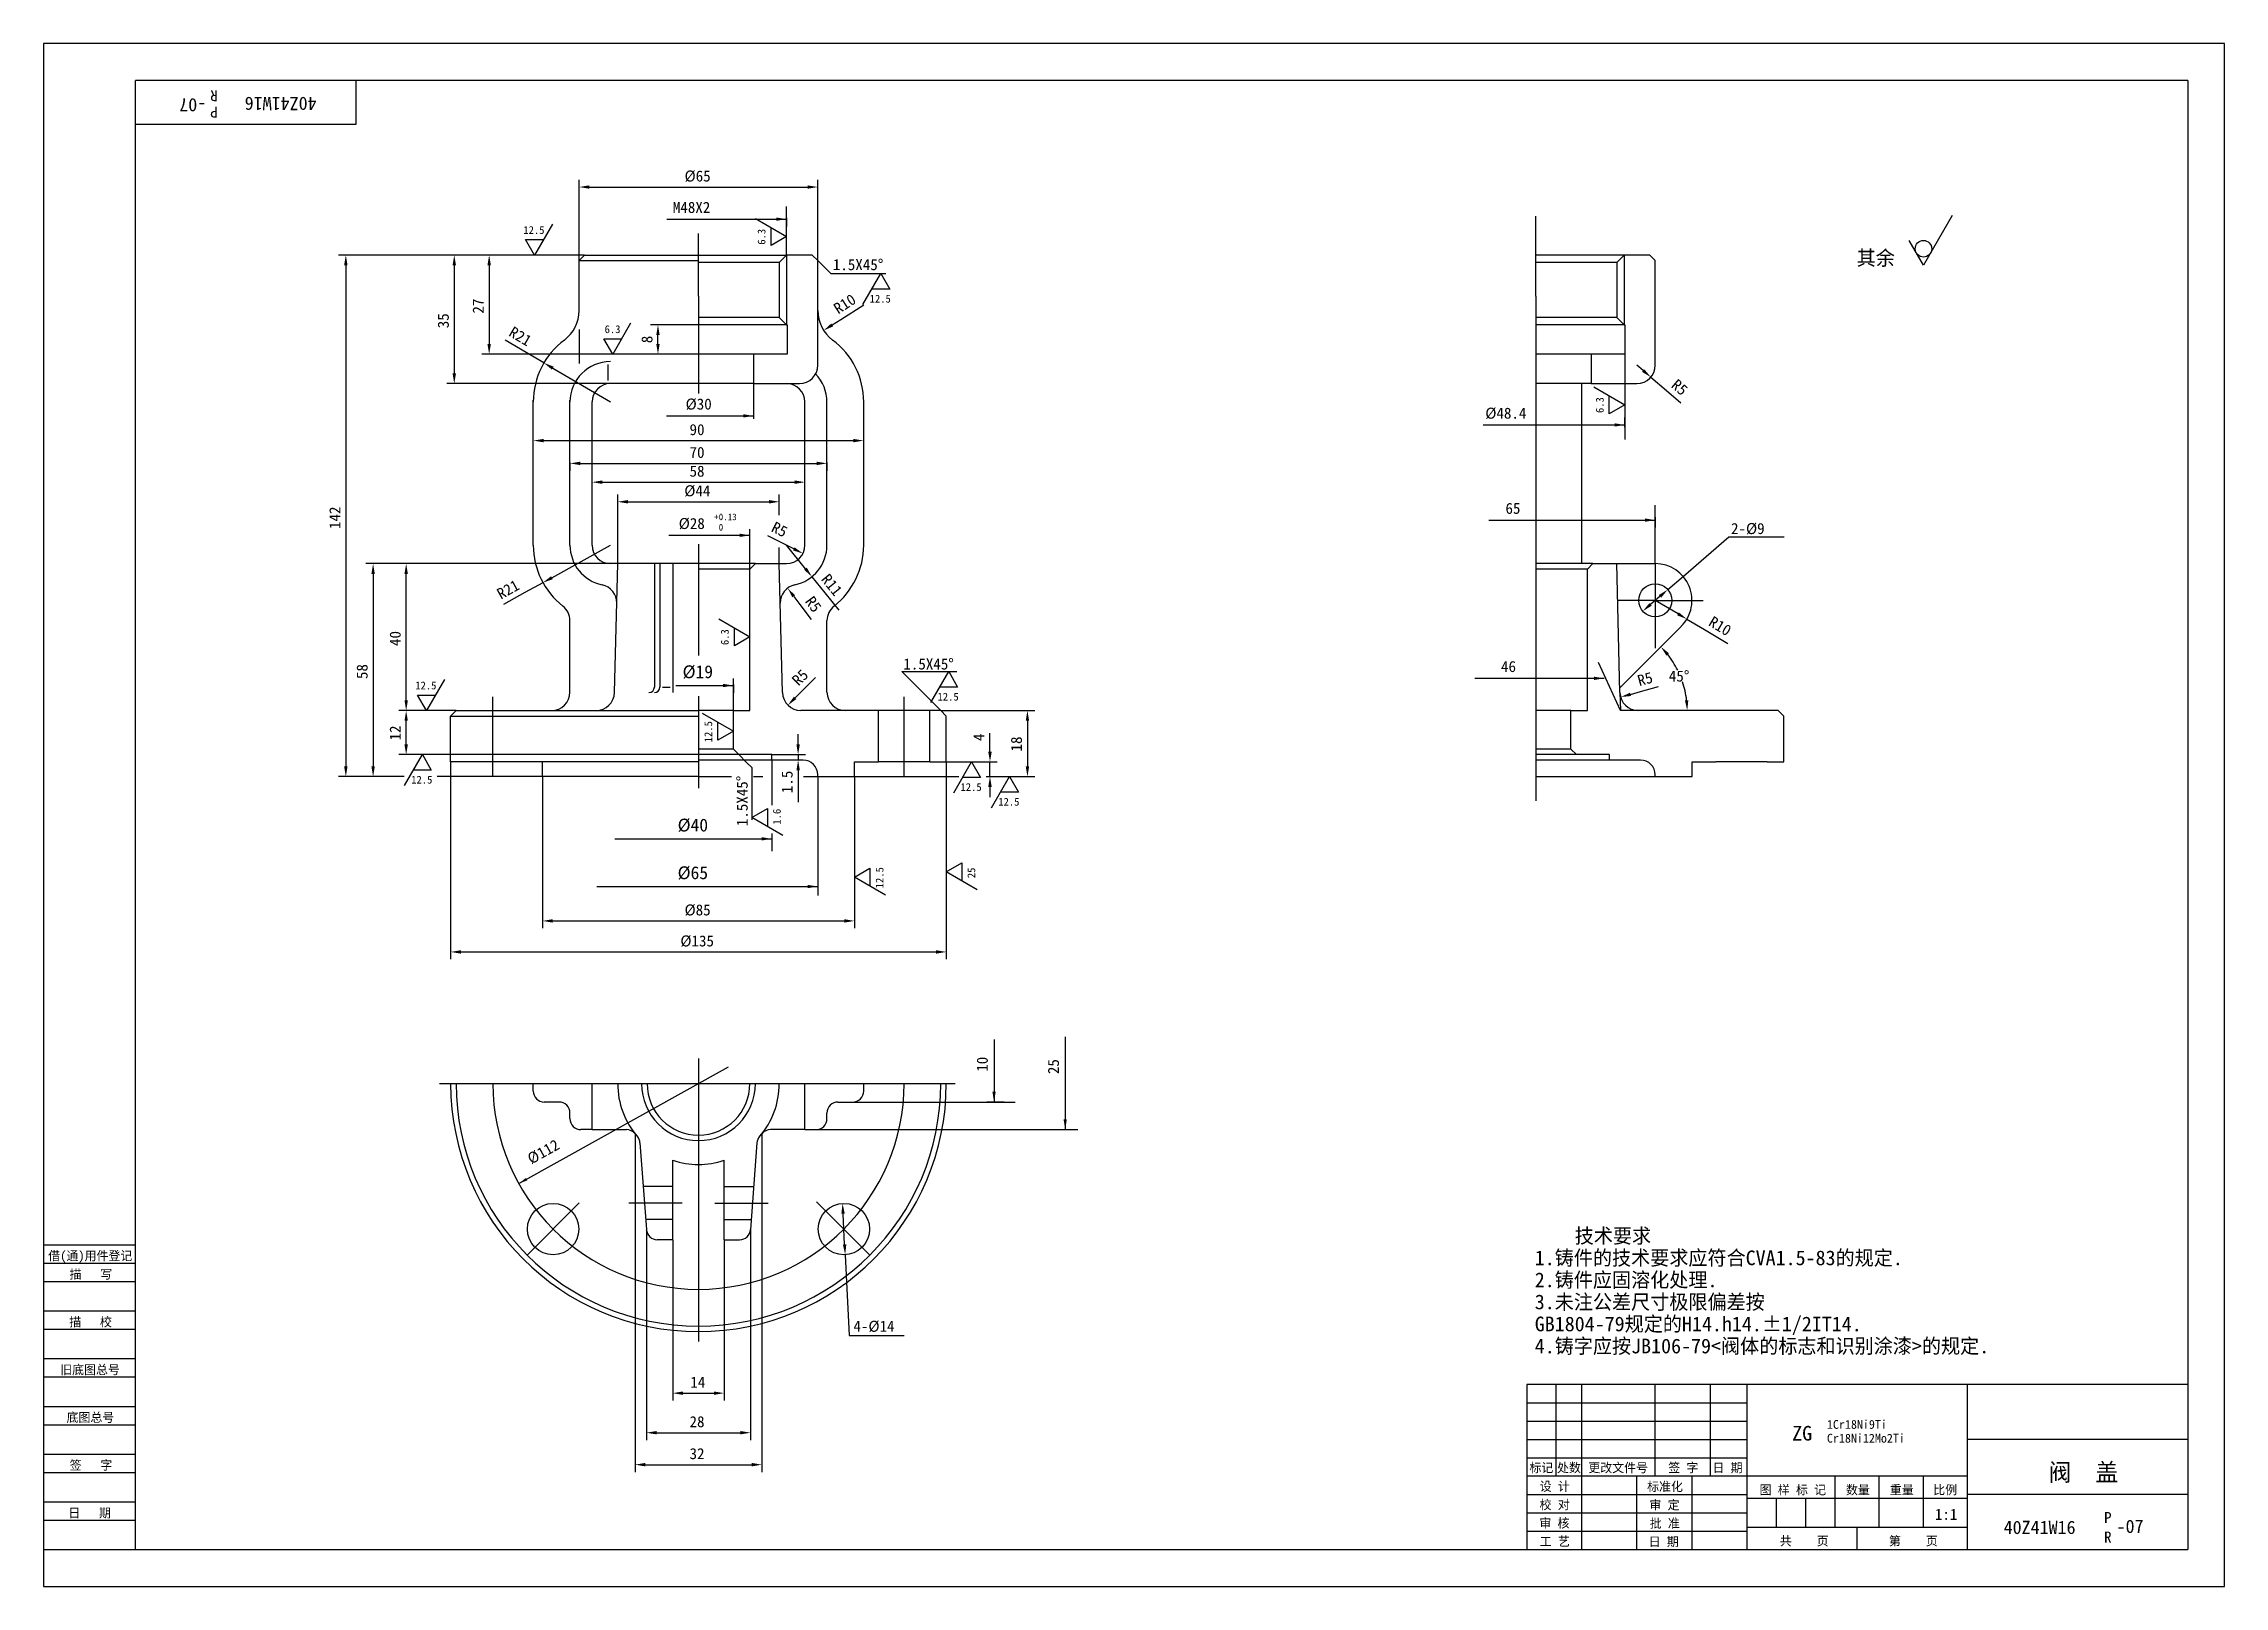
# Model space of a CAD drawing. Header units: metres. Extents: x 0 to 594, y 0 to 420.
import ezdxf

# ---------------------------------------------------------------- set-up
doc = ezdxf.new("R2010")
doc.units = ezdxf.units.M
for name, color, linetype in [('B', 3, 'Continuous'), ('C', 6, 'Continuous'), ('D', 1, 'Continuous'), ('FL', 5, 'Continuous'), ('T', 7, 'Continuous'), ('TL', 4, 'Continuous')]:
    doc.layers.add(name, color=color, linetype=linetype)

# ---------------------------------------------------------------- blocks, each defined once
blk = doc.blocks.new('TUKUN2')
at = {"layer": 'FL'}
for p, q in [((594, 420), (0, 420)), ((0, 420), (0, 0)), ((594, 0), (594, 420)), ((0, 83), (25, 83)), ((0, 75), (25, 75)), ((0, 70), (25, 70)), ((0, 62), (25, 62)), ((0, 57), (25, 57)), ((412, 30), (412, 55)), ((419, 10), (419, 55)), ((439, 30), (439, 55)), ((454, 30), (454, 55)), ((0, 49), (25, 49)), ((404, 50), (464, 50)), ((0, 44), (25, 44)), ((404, 45), (464, 45)), ((0, 36), (25, 36)), ((404, 40), (464, 40)), ((0, 31), (25, 31)), ((404, 35), (464, 35)), ((449, 10), (449, 30)), ((404, 25), (464, 25)), ((0, 23), (25, 23)), ((0, 18), (25, 18)), ((404, 20), (464, 20)), ((404, 15), (464, 15)), ((0, 0), (594, 0))]:
    blk.add_line(p, q, dxfattribs=at)
at = {"layer": 'TL'}
for p, q in [((584, 410), (25, 410)), ((25, 10), (25, 410)), ((85, 410), (85, 398)), ((584, 410), (584, 10)), ((85, 398), (25, 398)), ((0, 93), (25, 93)), ((0, 88), (25, 88)), ((584, 55), (404, 55)), ((404, 55), (404, 10)), ((464, 10), (464, 55)), ((524, 10), (524, 55)), ((584, 40), (524, 40)), ((524, 30), (404, 30)), ((434, 10), (434, 30)), ((488, 16), (488, 30)), ((500, 16), (500, 30)), ((512, 16), (512, 30)), ((464, 24), (524, 24)), ((472, 16), (472, 24)), ((480, 16), (480, 24)), ((584, 25), (524, 25)), ((524, 16), (464, 16)), ((494, 10), (494, 16)), ((0, 10), (584, 10))]:
    blk.add_line(p, q, dxfattribs=at)
at = {"layer": 'T'}
for s, p in [('借(通)用件登记', (1.26, 88.76)), ('描   写', (7.09, 83.76)), ('描   校', (6.98, 70.76)), ('旧底图总号', (4.52, 57.76)), ('底图总号', (6.25, 44.76)), ('签   字', (7.1, 31.76)), ('标记', (404.71, 31.07)), ('处数', (412.22, 31.07)), ('更改文件号', (420.75, 31.07)), ('签 字', (442.53, 31.07)), ('日 期', (454.57, 31.07)), ('校 对', (407.48, 20.99)), ('设 计', (407.5, 25.99)), ('标准化', (436.77, 25.93)), ('审 定', (437.39, 20.93)), ('图 样 标 记', (467.4, 25.04)), ('数量', (490.92, 25.04)), ('重量', (502.88, 25.04)), ('比例', (514.7, 25.04)), ('日   期', (6.72, 18.76)), ('审 核', (407.41, 15.99)), ('批 准', (437.46, 15.93)), ('工 艺', (407.52, 10.99)), ('日 期', (437.18, 10.93)), ('共    页', (472.91, 11.13)), ('第    页', (502.62, 11.13))]:
    blk.add_text(s, height=2.5, dxfattribs=at).set_placement(p)

msp = doc.modelspace()

# ---------------------------------------------------------------- linework, layer by layer
at = {"layer": 'B'}
for p, q in [((171.37, 108.86), (163.31, 108.86)), ((185.37, 108.86), (193.43, 108.86)), ((171.37, 99.86), (163.97, 99.86)), ((185.37, 99.86), (192.77, 99.86))]:
    msp.add_line(p, q, dxfattribs=at)
at = {"layer": 'C'}
for p, q in [((178.37, 351.27), (178.37, 368.33)), ((406.49, 351.27), (406.49, 373.01)), ((178.37, 351.27), (178.37, 324.75)), ((406.49, 351.27), (406.49, 213.83)), ((178.37, 283.75), (178.37, 253.38)), ((438.99, 278.44), (438.99, 268.44)), ((438.99, 268.44), (428.99, 268.44)), ((438.99, 268.44), (438.99, 255.44)), ((438.99, 268.44), (451.99, 268.44)), ((122.37, 220.44), (122.37, 242.17)), ((178.37, 242.38), (178.37, 217.29)), ((234.37, 220.44), (234.37, 242.17)), ((178.37, 210.36), (178.37, 210.31)), ((178.37, 143.71), (178.37, 82.99)), ((107.79, 136.86), (133.37, 136.86)), ((133.37, 136.86), (149.37, 136.86)), ((149.37, 136.86), (207.37, 136.86)), ((207.37, 136.86), (223.37, 136.86)), ((223.37, 136.86), (248.29, 136.86)), ((145.88, 104.38), (131.7, 90.19)), ((173.9, 104.36), (159.37, 104.36)), ((182.84, 104.36), (197.37, 104.36)), ((210.55, 104.68), (225.04, 90.19)), ((178.37, 82.99), (178.37, 66.62))]:
    msp.add_line(p, q, dxfattribs=at)
msp.add_arc((178.37, 136.86), 56, 180, 0, dxfattribs=at)
at = {"layer": 'D'}
for p, q in [((145.87, 360.94), (145.87, 382.96)), ((148.67, 380.96), (208.07, 380.96)), ((210.87, 360.94), (210.87, 382.96)), ((202.37, 362.44), (202.37, 375.7)), ((138.58, 370.89), (133.7, 362.44)), ((169.72, 372.21), (202.37, 372.21)), ((193.92, 372.36), (202.37, 367.48)), ((198.14, 365.04), (198.14, 369.92)), ((202.37, 372.6), (202.37, 370.21)), ((519.83, 373.18), (512.03, 359.66)), ((109.86, 362.44), (80.32, 362.44)), ((119.36, 362.44), (109.86, 362.44)), ((147.37, 362.44), (119.36, 362.44)), ((133.7, 362.44), (131.26, 366.66)), ((131.26, 366.66), (136.14, 366.66)), ((202.37, 367.48), (198.14, 365.04)), ((512.03, 359.66), (508.13, 366.42)), ((82.32, 359.64), (82.32, 223.24)), ((111.86, 359.64), (111.86, 330.24)), ((121.36, 359.64), (121.36, 338.24)), ((210.87, 360.94), (214.41, 357.4)), ((214.41, 357.4), (229.41, 357.4)), ((223.15, 348.95), (228.03, 357.4)), ((228.03, 357.4), (230.47, 353.17)), ((230.47, 353.17), (225.59, 353.17)), ((214.81, 343.42), (217.17, 344.94)), ((217.17, 344.94), (223.38, 348.92)), ((131.44, 335.92), (125.7, 339.3)), ((155.02, 335.44), (152.58, 339.66)), ((152.58, 339.66), (157.46, 339.66)), ((159.9, 343.89), (155.02, 335.44)), ((178.37, 343.44), (165.34, 343.44)), ((167.34, 338.24), (167.34, 340.64)), ((178.37, 335.44), (119.36, 335.44)), ((136.27, 333.08), (131.44, 335.92)), ((430.69, 335.44), (430.69, 312.25)), ((154.37, 327.44), (109.86, 327.44)), ((138.68, 331.66), (154.37, 322.44)), ((193.37, 327.44), (193.37, 317.85)), ((435.67, 331.01), (433.99, 332.44)), ((437.8, 329.19), (442.06, 325.55)), ((422.24, 326.53), (430.69, 321.66)), ((426.47, 319.22), (426.47, 324.09)), ((430.69, 321.66), (426.47, 319.22)), ((442.06, 325.55), (445.93, 322.25)), ((169.63, 318.66), (193.37, 318.66)), ((392.08, 316.19), (430.69, 316.19)), ((430.69, 315.63), (430.69, 318.19)), ((133.37, 311.92), (133.37, 313.92)), ((136.17, 311.92), (220.57, 311.92)), ((223.37, 311.92), (223.37, 313.92)), ((143.37, 306), (143.37, 303.72)), ((146.17, 305.72), (210.57, 305.72)), ((213.37, 306), (213.37, 303.72)), ((149.37, 300.61), (149.37, 302.61)), ((152.17, 300.61), (204.57, 300.61)), ((156.37, 278.44), (156.37, 297.27)), ((200.37, 291.61), (200.37, 297.27)), ((207.37, 300.61), (207.37, 302.61)), ((159.17, 295.27), (197.57, 295.27)), ((438.99, 278.44), (438.99, 294.33)), ((170.3, 286.14), (192.37, 286.14)), ((192.37, 276.94), (192.37, 287.79)), ((201.83, 283.7), (197.29, 285.99)), ((393.65, 290.28), (438.99, 290.28)), ((438.99, 291.04), (438.99, 288.28)), ((446.64, 275.03), (459.05, 285.72)), ((459.05, 285.72), (474.05, 285.72)), ((138.45, 274.61), (154.37, 283.44)), ((200.37, 278.44), (200.37, 282.86)), ((204.34, 282.45), (201.83, 283.7)), ((207.52, 277.05), (202.37, 283.44)), ((96.75, 278.44), (87.75, 278.44)), ((89.75, 275.64), (89.75, 223.24)), ((154.37, 278.44), (96.75, 278.44)), ((98.75, 241.24), (98.75, 275.64)), ((136, 273.25), (131.11, 270.54)), ((209.27, 274.87), (212.79, 270.51)), ((442.4, 271.37), (446.64, 275.03)), ((131.11, 270.54), (125.28, 267.31)), ((204.32, 269.53), (206, 267.29)), ((212.79, 270.51), (216.61, 265.77)), ((440.28, 269.55), (437.71, 267.33)), ((445.19, 264.76), (438.99, 268.44)), ((183.92, 263.37), (192.37, 258.49)), ((206, 267.29), (209.04, 263.22)), ((447.59, 263.33), (452.41, 260.47)), ((188.14, 256.05), (188.14, 260.93)), ((192.37, 258.49), (188.14, 256.05)), ((452.41, 260.47), (458.75, 256.71)), ((429.49, 238.44), (423.54, 251.52)), ((109.15, 246.89), (104.27, 238.44)), ((172.2, 245.25), (187.87, 245.25)), ((187.87, 238.44), (187.87, 247.17)), ((187.87, 245.49), (187.87, 243.25)), ((204.69, 241.88), (206.67, 243.86)), ((206.67, 243.86), (210.26, 247.47)), ((244.37, 238.44), (233.76, 249.04)), ((233.76, 249.04), (248.76, 249.04)), ((241.64, 240.59), (246.52, 249.04)), ((248.96, 244.82), (244.08, 244.82)), ((246.52, 249.04), (248.96, 244.82)), ((389.8, 247.21), (425.09, 247.21)), ((432.25, 242.85), (434.95, 243.59)), ((434.95, 243.59), (439.86, 244.94)), ((112.37, 238.44), (96.75, 238.44)), ((112.37, 238.44), (96.75, 238.44)), ((104.27, 238.44), (101.83, 242.66)), ((101.83, 242.66), (106.71, 242.66)), ((179.42, 237.7), (187.87, 232.82)), ((244.37, 238.44), (269.97, 238.44)), ((429.37, 243.31), (429.49, 238.44)), ((434.37, 238.44), (429.49, 238.44)), ((98.75, 229.24), (98.75, 235.64)), ((183.64, 230.38), (183.64, 235.26)), ((187.87, 232.82), (183.64, 230.38)), ((205.51, 229.24), (205.51, 232.04)), ((257.77, 230.04), (257.77, 232.27)), ((267.97, 235.64), (267.97, 223.24)), ((178.37, 226.44), (96.75, 226.44)), ((98.28, 217.99), (103.16, 226.44)), ((103.16, 226.44), (105.6, 222.21)), ((189.37, 226.44), (191.49, 224.31)), ((198.37, 226.44), (207.51, 226.44)), ((205.51, 226.44), (205.51, 224.94)), ((257.77, 227.24), (257.77, 230.04)), ((87.75, 220.44), (80.32, 220.44)), ((98.21, 220.44), (87.75, 220.44)), ((105.6, 222.21), (100.72, 222.21)), ((135.87, 220.44), (107.17, 220.44)), ((110.87, 224.44), (110.87, 170.72)), ((135.87, 220.44), (135.87, 179.16)), ((191.49, 224.31), (192.91, 222.9)), ((192.91, 222.9), (192.91, 208.69)), ((198.37, 224.94), (198.37, 212.64)), ((205.51, 222.14), (205.51, 219.34)), ((210.87, 220.44), (210.87, 188.12)), ((220.87, 220.44), (220.87, 179.16)), ((220.87, 220.44), (249.33, 220.44)), ((245.87, 224.44), (245.87, 170.72)), ((245.87, 224.44), (259.77, 224.44)), ((247.9, 215.99), (252.78, 224.44)), ((255.22, 220.21), (250.34, 220.21)), ((252.78, 224.44), (255.22, 220.21)), ((256.77, 220.44), (259.77, 220.44)), ((257.77, 220.44), (257.77, 224.44)), ((258.19, 211.99), (263.07, 220.44)), ((259.77, 220.44), (269.97, 220.44)), ((263.07, 220.44), (265.51, 216.21)), ((205.51, 219.34), (205.51, 213.53)), ((257.77, 217.64), (257.77, 214.84)), ((265.51, 216.21), (260.63, 216.21)), ((192.91, 209.33), (197.13, 211.77)), ((201.36, 204.46), (192.91, 209.33)), ((197.13, 211.77), (197.13, 206.89)), ((155.61, 203.51), (198.37, 203.51)), ((198.37, 204.93), (198.37, 200.19)), ((198.37, 204.71), (198.37, 201.51)), ((245.87, 194.52), (250.09, 196.96)), ((250.09, 196.96), (250.09, 192.08)), ((150.7, 190.53), (210.87, 190.53)), ((220.87, 193.07), (225.09, 195.51)), ((229.32, 188.19), (220.87, 193.07)), ((225.09, 195.51), (225.09, 190.63)), ((254.32, 189.64), (245.87, 194.52)), ((138.67, 181.16), (218.07, 181.16)), ((113.67, 172.72), (243.07, 172.72)), ((258.88, 148.91), (258.88, 131.86)), ((278.26, 149.59), (278.26, 124.36)), ((129.42, 109.67), (186.53, 141.4)), ((220.37, 131.86), (264.66, 131.86)), ((261.61, 131.86), (256.88, 131.86)), ((161.11, 123.22), (161.11, 118.34)), ((195.63, 123.22), (195.63, 116.91)), ((210.37, 124.36), (281.66, 124.36)), ((277.24, 124.36), (280.26, 124.36)), ((161.11, 118.34), (161.11, 31.13)), ((195.63, 116.91), (195.63, 31.13)), ((218.18, 93.07), (217.75, 101.46)), ((164.17, 97.15), (164.17, 39.83)), ((192.57, 97.15), (192.57, 39.83)), ((171.37, 94.36), (171.37, 50.6)), ((185.37, 94.36), (185.37, 50.6)), ((218.32, 90.27), (218.61, 84.68)), ((218.61, 84.68), (219.44, 68.33)), ((219.44, 68.33), (234.44, 68.33)), ((174.17, 52.6), (182.57, 52.6)), ((166.97, 41.83), (189.77, 41.83)), ((163.91, 33.13), (192.83, 33.13))]:
    msp.add_line(p, q, dxfattribs=at)
msp.add_circle((512.03, 364.16), 2.25, dxfattribs=at)
for start, end in [(26.58, 38.46), (6.54, 18.54)]:
    msp.add_arc((423.14, 238.44), 24.55, start, end, dxfattribs=at)
for points in [[(148.67, 381.42), (148.67, 380.49), (145.87, 380.96)], [(208.07, 381.42), (208.07, 380.49), (210.87, 380.96)], [(199.57, 372.66), (202.37, 372.21), (199.57, 371.76)], [(81.85, 359.64), (82.78, 359.64), (82.32, 362.44)], [(111.39, 359.64), (112.32, 359.64), (111.86, 362.44)], [(120.89, 359.64), (121.83, 359.64), (121.36, 362.44)], [(166.87, 340.64), (167.81, 340.64), (167.34, 343.44)], [(215.06, 343.03), (214.56, 343.82), (212.45, 341.91)], [(120.89, 338.24), (121.83, 338.24), (121.36, 335.44)], [(138.44, 331.26), (138.92, 332.06), (136.27, 333.08)], [(166.87, 338.24), (167.81, 338.24), (167.34, 335.44)], [(111.39, 330.24), (112.32, 330.24), (111.86, 327.44)], [(435.36, 330.65), (435.97, 331.36), (437.8, 329.19)], [(190.57, 319.11), (193.37, 318.66), (190.57, 318.21)], [(427.89, 316.64), (430.69, 316.19), (427.89, 315.74)], [(136.17, 312.39), (136.17, 311.46), (133.37, 311.92)], [(220.57, 312.39), (220.57, 311.46), (223.37, 311.92)], [(146.17, 306.19), (146.17, 305.26), (143.37, 305.72)], [(210.57, 306.19), (210.57, 305.26), (213.37, 305.72)], [(152.17, 301.08), (152.17, 300.15), (149.37, 300.61)], [(204.57, 301.08), (204.57, 300.15), (207.37, 300.61)], [(159.17, 295.74), (159.17, 294.81), (156.37, 295.27)], [(197.57, 295.74), (197.57, 294.81), (200.37, 295.27)], [(189.57, 286.59), (192.37, 286.14), (189.57, 285.69)], [(436.19, 290.73), (438.99, 290.28), (436.19, 289.83)], [(204.13, 282.03), (204.54, 282.86), (206.84, 281.19)], [(89.28, 275.64), (90.22, 275.64), (89.75, 278.44)], [(98.29, 275.64), (99.22, 275.64), (98.75, 278.44)], [(138.68, 274.2), (138.23, 275.02), (136, 273.25)], [(207.15, 276.76), (207.88, 277.34), (209.27, 274.87)], [(203.95, 269.26), (204.69, 269.81), (202.64, 271.78)], [(438.01, 266.97), (437.4, 267.68), (435.59, 265.5)], [(440.59, 269.19), (439.98, 269.9), (442.4, 271.37)], [(444.95, 264.36), (445.42, 265.16), (447.59, 263.33)], [(442.01, 253.4), (442.71, 254.02), (440.5, 255.8)], [(185.07, 245.7), (187.87, 245.25), (185.07, 244.8)], [(422.29, 247.66), (425.09, 247.21), (422.29, 246.76)], [(98.29, 241.24), (99.22, 241.24), (98.75, 238.44)], [(98.29, 235.64), (99.22, 235.64), (98.75, 238.44)], [(205.03, 241.55), (204.36, 242.21), (202.72, 239.89)], [(267.51, 235.64), (268.44, 235.64), (267.97, 238.44)], [(432.37, 242.4), (432.13, 243.3), (429.55, 242.11)], [(447.99, 241.26), (447.06, 241.2), (447.69, 238.44)], [(98.29, 229.24), (99.22, 229.24), (98.75, 226.44)], [(205.05, 229.24), (205.98, 229.24), (205.51, 226.44)], [(257.3, 227.24), (258.24, 227.24), (257.77, 224.44)], [(81.85, 223.24), (82.78, 223.24), (82.32, 220.44)], [(89.28, 223.24), (90.22, 223.24), (89.75, 220.44)], [(205.05, 222.14), (205.98, 222.14), (205.51, 224.94)], [(257.3, 217.64), (258.24, 217.64), (257.77, 220.44)], [(267.51, 223.24), (268.44, 223.24), (267.97, 220.44)], [(195.57, 203.96), (198.37, 203.51), (195.57, 203.06)], [(208.07, 190.98), (210.87, 190.53), (208.07, 190.08)], [(138.67, 181.63), (138.67, 180.7), (135.87, 181.16)], [(218.07, 181.63), (218.07, 180.7), (220.87, 181.16)], [(113.67, 173.19), (113.67, 172.25), (110.87, 172.72)], [(243.07, 173.19), (243.07, 172.25), (245.87, 172.72)], [(259.33, 134.66), (258.88, 131.86), (258.43, 134.66)], [(278.71, 127.16), (278.26, 124.36), (277.81, 127.16)], [(131.39, 111.21), (129.42, 109.67), (131.77, 110.53)], [(217.29, 101.44), (218.22, 101.48), (217.61, 104.26)], [(217.72, 93.05), (218.65, 93.09), (218.32, 90.27)], [(174.17, 53.06), (174.17, 52.13), (171.37, 52.6)], [(182.57, 53.06), (182.57, 52.13), (185.37, 52.6)], [(166.97, 42.3), (166.97, 41.37), (164.17, 41.83)], [(189.77, 42.3), (189.77, 41.37), (192.57, 41.83)], [(163.91, 33.6), (163.91, 32.66), (161.11, 33.13)], [(192.83, 33.6), (192.83, 32.66), (195.63, 33.13)]]:
    msp.add_solid(points, dxfattribs=at)
at = {"layer": 'FL'}
for p, q in [((202.37, 362.44), (202.37, 343.44)), ((430.49, 362.44), (430.49, 343.44))]:
    msp.add_line(p, q, dxfattribs=at)
at = {"layer": 'TL'}
for p, q in [((145.87, 360.94), (147.37, 362.44)), ((147.37, 362.44), (202.37, 362.44)), ((200.37, 360.44), (202.37, 362.44)), ((209.37, 362.44), (202.37, 362.44)), ((210.87, 360.94), (209.37, 362.44)), ((430.49, 362.44), (406.49, 362.44)), ((428.49, 360.44), (430.49, 362.44)), ((437.49, 362.44), (430.49, 362.44)), ((438.99, 360.94), (437.49, 362.44)), ((145.87, 360.94), (178.37, 360.94)), ((145.87, 347.31), (145.87, 360.94)), ((200.37, 360.44), (178.37, 360.44)), ((200.37, 360.44), (200.37, 345.44)), ((210.87, 332.44), (210.87, 360.94)), ((428.49, 360.44), (406.49, 360.44)), ((428.49, 360.44), (428.49, 345.44)), ((438.99, 332.44), (438.99, 360.94)), ((200.37, 345.44), (178.37, 345.44)), ((202.37, 343.44), (200.37, 345.44)), ((428.49, 345.44), (406.49, 345.44)), ((430.49, 343.44), (428.49, 345.44)), ((145.83, 342.2), (145.83, 332.91)), ((202.37, 343.44), (178.37, 343.44)), ((202.37, 343.44), (202.57, 343.44)), ((202.57, 343.44), (202.57, 335.44)), ((430.49, 343.44), (406.49, 343.44)), ((430.49, 343.44), (430.69, 343.44)), ((430.69, 343.44), (430.69, 335.44)), ((153.73, 328.29), (153.73, 332.67)), ((193.37, 335.44), (178.37, 335.44)), ((193.37, 335.44), (193.37, 327.44)), ((202.57, 335.44), (193.37, 335.44)), ((421.49, 335.44), (406.49, 335.44)), ((430.69, 335.44), (421.49, 335.44)), ((421.49, 335.44), (421.49, 327.44)), ((193.37, 327.44), (154.37, 327.44)), ((193.37, 327.44), (205.87, 327.44)), ((421.49, 327.44), (406.49, 327.44)), ((418.99, 278.44), (418.99, 327.44)), ((421.49, 327.44), (433.99, 327.44)), ((133.37, 283.44), (133.37, 322.93)), ((143.37, 283.44), (143.37, 322.93)), ((149.37, 283.44), (149.37, 322.44)), ((207.37, 283.44), (207.37, 322.44)), ((213.37, 283.44), (213.37, 322.93)), ((223.37, 283.44), (223.37, 322.93)), ((156.37, 278.44), (154.37, 278.44)), ((155.49, 243.31), (156.37, 278.44)), ((193.87, 278.44), (156.37, 278.44)), ((166.37, 278.44), (166.37, 244.81)), ((167.87, 278.44), (167.87, 244.81)), ((171.37, 278.44), (171.37, 243.31)), ((192.37, 276.94), (178.37, 276.94)), ((192.37, 276.94), (193.87, 278.44)), ((192.37, 238.44), (192.37, 276.94)), ((193.87, 278.44), (200.37, 278.44)), ((200.37, 278.44), (202.37, 278.44)), ((201.25, 243.31), (200.37, 278.44)), ((421.99, 278.44), (406.49, 278.44)), ((420.49, 276.94), (406.49, 276.94)), ((420.49, 276.94), (421.99, 278.44)), ((420.49, 238.44), (420.49, 276.94)), ((421.99, 278.44), (428.49, 278.44)), ((428.49, 278.44), (438.99, 278.44)), ((429.37, 243.31), (428.49, 278.44)), ((143.37, 243.44), (143.37, 262.94)), ((213.37, 243.44), (213.37, 262.94)), ((446.06, 261.36), (429.34, 244.64)), ((170.65, 244.68), (168.58, 244.68)), ((112.37, 238.44), (110.87, 236.94)), ((112.37, 238.44), (178.37, 238.44)), ((187.87, 238.44), (178.37, 238.44)), ((187.87, 238.44), (192.37, 238.44)), ((187.87, 227.94), (187.87, 238.44)), ((227.37, 238.44), (206.25, 238.44)), ((241.37, 238.44), (227.37, 238.44)), ((227.37, 224.44), (227.37, 238.44)), ((241.37, 224.44), (241.37, 238.44)), ((244.37, 238.44), (241.37, 238.44)), ((244.37, 238.44), (245.87, 236.94)), ((415.99, 238.44), (406.49, 238.44)), ((415.99, 227.94), (415.99, 238.44)), ((415.99, 238.44), (420.49, 238.44)), ((455.49, 238.44), (434.37, 238.44)), ((469.49, 238.44), (455.49, 238.44)), ((472.49, 238.44), (469.49, 238.44)), ((472.49, 238.44), (473.99, 236.94)), ((110.87, 236.94), (178.37, 236.94)), ((110.87, 224.44), (110.87, 236.94)), ((245.87, 224.44), (245.87, 236.94)), ((473.99, 224.44), (473.99, 236.94)), ((187.87, 227.94), (178.37, 227.94)), ((189.37, 226.44), (178.37, 226.44)), ((189.37, 226.44), (187.87, 227.94)), ((198.37, 226.44), (189.37, 226.44)), ((198.37, 224.94), (198.37, 226.44)), ((415.99, 227.94), (406.49, 227.94)), ((417.49, 226.44), (406.49, 226.44)), ((417.49, 226.44), (415.99, 227.94)), ((426.49, 226.44), (417.49, 226.44)), ((426.49, 224.94), (426.49, 226.44)), ((178.37, 224.44), (110.87, 224.44)), ((135.87, 220.44), (135.87, 224.44)), ((178.37, 220.44), (135.87, 220.44)), ((198.37, 224.94), (178.37, 224.94)), ((178.37, 220.44), (187.4, 220.44)), ((193.39, 220.44), (195.94, 220.44)), ((206.87, 224.94), (198.37, 224.94)), ((207.02, 220.44), (210.87, 220.44)), ((210.87, 220.44), (210.87, 220.94)), ((210.87, 220.44), (220.87, 220.44)), ((220.87, 224.44), (227.37, 224.44)), ((220.87, 220.44), (220.87, 224.44)), ((241.37, 224.44), (227.37, 224.44)), ((241.37, 224.44), (245.87, 224.44)), ((426.49, 224.94), (406.49, 224.94)), ((406.49, 220.44), (438.99, 220.44)), ((434.99, 224.94), (426.49, 224.94)), ((438.99, 220.44), (438.99, 220.94)), ((438.99, 220.44), (448.99, 220.44)), ((448.99, 220.44), (448.99, 224.44)), ((448.99, 224.44), (455.49, 224.44)), ((469.49, 224.44), (455.49, 224.44)), ((469.49, 224.44), (473.99, 224.44)), ((133.37, 134.86), (133.37, 136.86)), ((149.37, 124.36), (149.37, 136.86)), ((207.37, 124.36), (207.37, 136.86)), ((223.37, 134.86), (223.37, 136.86)), ((140.37, 131.86), (136.37, 131.86)), ((216.37, 131.86), (220.37, 131.86)), ((143.37, 127.36), (143.37, 128.86)), ((213.37, 127.36), (213.37, 128.86)), ((149.37, 124.36), (146.37, 124.36)), ((149.37, 124.36), (158.75, 124.36)), ((162.44, 120.74), (164.17, 97.15)), ((194.3, 120.74), (192.57, 97.15)), ((207.37, 124.36), (197.99, 124.36)), ((207.37, 124.36), (210.37, 124.36)), ((171.37, 94.36), (171.37, 116.01)), ((185.37, 94.36), (185.37, 116.01)), ((171.37, 94.36), (167.16, 94.36)), ((185.37, 94.36), (189.58, 94.36))]:
    msp.add_line(p, q, dxfattribs=at)
for centre, radius in [((438.99, 268.44), 4.5), ((138.77, 97.27), 7), ((217.97, 97.27), 7)]:
    msp.add_circle(centre, radius, dxfattribs=at)
for centre, radius, start, end in [((135.87, 347.31), 10, 306.64, 0), ((220.87, 347.31), 10, 180, 233.36), ((154.37, 322.44), 21, 126.64, 180), ((202.37, 322.44), 21, 360, 53.36), ((154.37, 322.44), 11, 90, 180), ((154.37, 322.44), 5, 90, 180), ((202.37, 322.44), 5, 360, 90), ((205.87, 332.44), 5, 270, 0), ((202.37, 322.44), 11, 360, 44.02), ((433.99, 332.44), 5, 270, 0), ((154.37, 283.44), 21, 180, 232.02), ((154.37, 283.44), 11, 180, 258.21), ((154.37, 283.44), 5, 180, 270), ((202.37, 283.44), 5, 270, 0), ((202.37, 283.44), 11, 281.79, 0), ((202.37, 283.44), 21, 307.98, 0), ((438.99, 268.44), 10, 315, 90), ((151.1, 267.77), 5, 358.57, 78.21), ((205.64, 267.77), 5, 101.79, 181.43), ((138.37, 262.94), 5, 0, 52.02), ((218.37, 262.94), 5, 127.98, 180), ((164.87, 244.81), 1.5, 270, 0), ((166.37, 244.81), 1.5, 270, 0), ((138.37, 243.44), 5, 270, 0), ((150.49, 243.44), 5, 270, 358.57), ((206.25, 243.44), 5, 181.43, 270), ((218.37, 243.44), 5, 180, 270), ((434.37, 243.44), 5, 181.43, 270), ((206.87, 220.94), 4, 0, 90), ((434.99, 220.94), 4, 0, 90), ((178.37, 136.86), 67.5, 180, 0), ((178.37, 136.86), 66, 180, 0), ((178.37, 136.86), 22, 180, 220.83), ((178.37, 136.86), 15.5, 180, 0), ((178.37, 136.86), 14, 180, 0), ((178.37, 136.86), 22, 319.17, 0), ((136.37, 134.86), 3, 180, 270), ((140.37, 128.86), 3, 0, 90), ((216.37, 128.86), 3, 90, 180), ((220.37, 134.86), 3, 270, 0), ((146.37, 127.36), 3, 180, 270), ((210.37, 127.36), 3, 270, 0), ((158.75, 121.36), 3, 38.32, 90), ((178.37, 136.86), 22, 218.32, 220.83), ((159.45, 120.52), 3, 4.17, 40.83), ((197.29, 120.52), 3, 139.17, 175.83), ((178.37, 136.86), 22, 319.17, 321.68), ((197.99, 121.36), 3, 90, 141.68), ((178.37, 136.86), 22, 251.45, 288.55), ((167.16, 97.36), 3, 184.17, 270), ((189.58, 97.36), 3, 270, 355.83)]:
    msp.add_arc(centre, radius, start, end, dxfattribs=at)

# ---------------------------------------------------------------- block references
at = {"layer": 'D'}
msp.add_blockref('TUKUN2', (0, 0), dxfattribs=at)

# ---------------------------------------------------------------- texts
for s, height, rotation, p in [('-07', 3.6, 180, (44.3, 405.08)), ('R', 3, 180, (47.42, 407.33)), ('40Z41W16', 3.6, 180, (74.36, 405.47)), ('P', 3, 180, (47.42, 402.86)), ('6.3', 2.12, 90, (196.61, 365.25)), ('R10', 3, 32.66, (216.43, 346.25)), ('35', 3, 90, (110.36, 342.51)), ('27', 3, 90, (119.86, 346.51)), ('R21', 3, 329.54, (126.46, 340.59)), ('8', 3, 90, (165.84, 338.44)), ('R5', 3, 319.51, (443.1, 326.63)), ('6.3', 2.12, 90, (424.93, 319.43)), ('142', 3, 90, (80.82, 287.86)), ('R5', 3, 333.29, (197.96, 287.33)), ('R21', 3, 29.01, (124.55, 268.62)), ('R11', 3, 308.86, (211.61, 274.11)), ('R5', 3, 306.78, (207.25, 268.12)), ('R10', 3, 329.32, (453.25, 261.72)), ('40', 3, 90, (97.25, 256.01)), ('6.3', 2.12, 90, (186.61, 256.26)), ('58', 3, 90, (88.25, 247.01)), ('R5', 3, 45.13, (205.67, 244.98)), ('R5', 3, 15.36, (434.64, 245.06)), ('12', 3, 90, (97.25, 230.29)), ('12.5', 2.12, 90, (182.11, 229.79)), ('4', 3, 90, (256.27, 230.13)), ('18', 3, 90, (266.47, 227.29)), ('1.5X45%%D', 3, 90, (191.78, 206.95)), ('1.5', 3, 90, (204.01, 215.94)), ('1.6', 2.12, 90, (200.79, 207.36)), ('12.5', 2.12, 90, (228.76, 190.04)), ('25', 2.12, 90, (253.76, 192.8)), ('10', 3, 90, (257.17, 140.09)), ('25', 3, 90, (276.55, 139.46)), ('%%c112', 3, 29.05, (132.83, 114.83))]:
    msp.add_text(s, height=height, rotation=rotation, dxfattribs=at).set_placement(p)
for s, height, p in [('%%c65', 3, (174.58, 382.46)), ('M48X2', 3, (171.39, 373.93)), ('12.5', 2.12, (130.66, 368.2)), ('其余', 4, (493.85, 359.66)), ('1.5X45%%D', 3, (214.97, 358.33)), ('12.5', 2.12, (225, 349.51)), ('6.3', 2.12, (152.8, 341.2)), ('%%C30', 3, (174.87, 320.38)), ('%%C48.4', 3, (392.69, 317.9)), ('90', 3, (175.94, 313.42)), ('70', 3, (175.94, 307.22)), ('58', 3, (175.94, 302.11)), ('%%C44', 3, (174.51, 296.77)), ('+0.13', 1.8, (182.66, 290.26)), ('65', 3, (398.18, 291.99)), ('%%C28', 3, (172.99, 287.86)), (' 0', 1.8, (182.66, 287.44)), ('2-%%C9', 3, (459.62, 286.49)), ('%%c19', 3.5, (174.04, 247.25)), ('1.5X45%%d', 3, (234.18, 249.61)), ('46', 3, (396.97, 248.92)), ('12.5', 2.12, (101.23, 244.2)), ('45%%D', 3, (442.68, 246.33)), ('12.5', 2.12, (243.48, 241.15)), ('12.5', 2.12, (100.12, 218.55)), ('12.5', 2.12, (249.74, 216.55)), ('12.5', 2.12, (260.03, 212.55)), ('%%C40', 3.5, (172.69, 205.51)), ('%%C65', 3.5, (172.69, 192.53)), ('%%C85', 3, (174.58, 182.66)), ('%%C135', 3, (173.44, 174.22)), ('    技术要求', 4, (406.16, 93.44)), ('1.铸件的技术要求应符合CVA1.5-83的规定.', 4, (406.16, 87.44)), ('2.铸件应固溶化处理.', 4, (406.16, 81.44)), ('3.未注公差尺寸极限偏差按', 4, (406.16, 75.44)), ('4-%%C14', 3, (220.58, 69.32)), ('GB1804-79规定的H14.h14.%%P1/2IT14.', 4, (406.16, 69.44)), ('4.铸字应按JB106-79<阀体的标志和识别涂漆>的规定.', 4, (406.16, 63.44)), ('14', 3, (176.16, 54.1)), ('28', 3, (175.94, 43.33)), ('ZG', 4, (476.28, 39.69)), ('Cr18Ni12Mo2Ti', 2.4, (485.75, 39.13)), ('1Cr18Ni9Ti', 2.4, (485.75, 42.89)), ('32', 3, (175.94, 34.63)), ('阀  盖', 4.8, (546.1, 28.67)), ('1:1', 3, (515.14, 18.11)), ('40Z41W16', 3.6, (533.87, 14.26)), ('P', 3, (561.23, 17.24)), ('-07', 3.6, (564.63, 14.54)), ('R', 3, (561.23, 11.91))]:
    msp.add_text(s, height=height, dxfattribs=at).set_placement(p)

doc.saveas('drawing.dxf')
